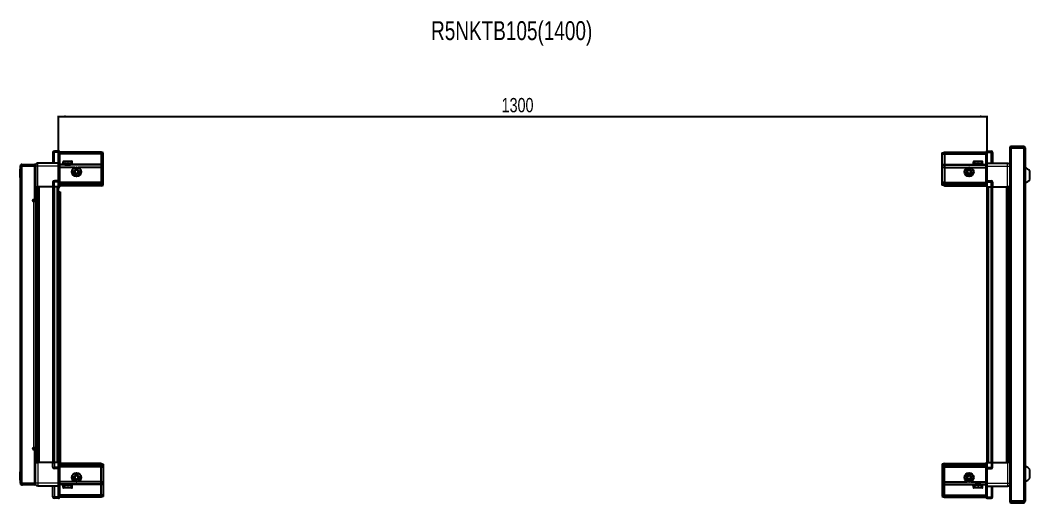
# Model space of a CAD drawing. Header units: millimetres. Extents: x 1415 to 5361, y -665 to 1603.
# Drawn here: x 2756 to 4169, y 927 to 1603 of the extents above; entities that cross this region are included whole.
import ezdxf

# ---------------------------------------------------------------- set-up
doc = ezdxf.new("R2010")
doc.units = ezdxf.units.MM
doc.layers.add('FORMAT', color=7, linetype='Continuous')
doc.styles.add('SLDTEXTSTYLE0', font='TXT', dxfattribs={"width": 0.75})
doc.dimstyles.new('SLDDIMSTYLE0', dxfattribs={"dimtxt": 20, "dimasz": 10, "dimexe": 0, "dimexo": 0.0625, "dimgap": 5, "dimtad": 2, "dimdec": 1, "dimrnd": 1e-09, "dimzin": 12, "dimdsep": 46, "dimtxsty": 'SLDTEXTSTYLE0', "dimsah": 1, "dimcen": 0.09, "dimadec": 0, "dimazin": 3, "dimtfac": 1, "dimtofl": 0, "dimtmove": 0, "dimatfit": 3, "dimfxl": 0, "dimfrac": 2, "dimtolj": 1, "dimtzin": 12, "dimarcsym": 0})

# ---------------------------------------------------------------- blocks, each defined once
blk = doc.blocks.new('_D_5')
at = {"layer": 'FORMAT'}
for p, q in [((2809.3, 1369.3), (2809.3, 1468.8)), ((2809.3, 1467.8), (4109.3, 1467.8)), ((4109.3, 1369.3), (4109.3, 1468.8))]:
    blk.add_line(p, q, dxfattribs=at)
for points in [[(2809.3, 1467.8), (2819.3, 1466.3), (2819.3, 1469.4)], [(4109.3, 1467.8), (4099.3, 1469.4), (4099.3, 1466.3)]]:
    blk.add_solid(points, dxfattribs=at)
at = {"layer": 'FORMAT', "insert": (3429.7, 1493.6), "char_height": 20, "attachment_point": 1, "style": 'SLDTEXTSTYLE0'}
blk.add_mtext('1300', dxfattribs=at)

msp = doc.modelspace()

# ---------------------------------------------------------------- linework, layer by layer
at = {"color": 7, "linetype": 'Continuous', "lineweight": 25}
for p, q in [((2801.43, 1417.32), (2801.43, 1402.32)), ((2809.43, 1419.32), (2803.43, 1419.32)), ((2809.43, 1419.32), (2809.76, 1419.32)), ((2809.43, 1419.32), (2809.43, 1417.32)), ((2809.43, 1402.52), (2809.43, 1417.32)), ((2809.43, 1402.52), (2809.43, 1417.32)), ((2810.63, 1418.82), (2809.76, 1419.32)), ((2810.63, 1417.32), (2810.63, 1418.82)), ((2868.93, 1417.82), (2810.63, 1417.82)), ((2810.63, 1417.32), (2810.63, 1402.52)), ((2868.93, 1415.32), (2810.63, 1415.32)), ((2868.93, 1417.82), (2868.93, 1415.32)), ((2871.93, 1417.02), (2868.93, 1417.82)), ((2868.93, 1415.32), (2868.93, 1400.82)), ((2871.93, 1415.17), (2868.93, 1415.32)), ((2871.93, 1415.17), (2871.93, 1417.02)), ((2871.93, 1400.82), (2871.93, 1415.17)), ((4046.63, 1417.02), (4049.63, 1417.82)), ((4046.63, 1415.17), (4046.63, 1417.02)), ((4046.63, 1415.17), (4049.63, 1415.32)), ((4046.63, 1400.82), (4046.63, 1415.17)), ((4049.63, 1417.82), (4049.63, 1415.32)), ((4049.63, 1417.82), (4107.93, 1417.82)), ((4049.63, 1415.32), (4049.63, 1400.82)), ((4049.63, 1415.32), (4107.93, 1415.32)), ((4108.79, 1419.32), (4107.93, 1418.82)), ((4108.79, 1419.32), (4107.93, 1418.82)), ((4107.93, 1418.82), (4107.93, 1417.32)), ((4107.93, 1402.52), (4107.93, 1417.32)), ((4109.13, 1419.32), (4108.79, 1419.32)), ((4109.13, 1419.32), (4108.79, 1419.32)), ((4109.13, 1417.32), (4109.13, 1419.32)), ((4109.13, 1419.32), (4109.13, 1419.32)), ((4109.13, 1419.32), (4115.13, 1419.32)), ((4109.13, 1417.32), (4109.13, 1402.52)), ((4117.13, 1417.32), (4117.13, 1402.32)), ((4141.13, 1423.72), (4141.13, 1411.32)), ((4142.63, 1423.72), (4142.63, 1411.32)), ((4143.13, 1410.82), (4143.13, 1423.72)), ((4143.13, 1423.72), (4160.53, 1423.72)), ((4160.53, 1425.82), (4143.23, 1425.82)), ((4160.53, 1424.32), (4143.23, 1424.32)), ((4160.53, 1424.32), (4160.53, 1425.82)), ((4160.53, 1423.72), (4162.63, 1423.72)), ((4162.63, 1423.72), (4162.63, 928.92)), ((2758.03, 1399.07), (2758.03, 1400.57)), ((2758.03, 1400.57), (2758.93, 1400.57)), ((2758.93, 1399.07), (2758.93, 1400.57)), ((2758.93, 1400.57), (2775.43, 1400.57)), ((2775.43, 1399.07), (2775.43, 1400.57)), ((2809.43, 1402.32), (2780.43, 1402.32)), ((2809.43, 1402.32), (2809.43, 1402.52)), ((2809.43, 1402.32), (2810.63, 1402.32)), ((2809.43, 1398.32), (2809.43, 1402.32)), ((2810.63, 1402.52), (2810.63, 1402.32)), ((2810.63, 1402.32), (2810.63, 1398.32)), ((2868.93, 1399.82), (2810.63, 1399.82)), ((2815.43, 1404.22), (2815.43, 1401.82)), ((2815.43, 1401.82), (2815.43, 1401.32)), ((2815.43, 1401.32), (2815.56, 1401.32)), ((2815.75, 1401.82), (2815.56, 1401.82)), ((2815.56, 1401.82), (2815.56, 1401.32)), ((2815.56, 1401.32), (2815.75, 1401.32)), ((2815.75, 1401.82), (2815.75, 1401.32)), ((2815.75, 1401.32), (2816.28, 1401.32)), ((2816.23, 1405.02), (2823.39, 1405.02)), ((2816.68, 1401.82), (2816.28, 1401.82)), ((2816.28, 1401.82), (2816.28, 1401.32)), ((2816.28, 1401.32), (2816.68, 1401.32)), ((2816.68, 1401.82), (2816.68, 1401.32)), ((2816.68, 1401.32), (2817.55, 1401.32)), ((2817.53, 1401.32), (2817.53, 1401.22)), ((2817.53, 1401.22), (2826.33, 1401.22)), ((2818.12, 1401.82), (2817.55, 1401.82)), ((2817.55, 1401.82), (2817.55, 1401.32)), ((2817.55, 1401.32), (2818.12, 1401.32)), ((2817.93, 1400.82), (2818.62, 1400.34)), ((2817.93, 1400.82), (2822.96, 1400.82)), ((2818.62, 1400.34), (2817.93, 1399.86)), ((2817.93, 1399.86), (2817.93, 1399.82)), ((2817.93, 1399.86), (2822.96, 1399.86)), ((2818.12, 1401.82), (2818.12, 1401.32)), ((2818.12, 1401.32), (2819.25, 1401.32)), ((2818.62, 1400.34), (2822.78, 1400.34)), ((2819.94, 1401.82), (2819.25, 1401.82)), ((2819.25, 1401.82), (2819.25, 1401.32)), ((2819.25, 1401.32), (2819.94, 1401.32)), ((2819.94, 1401.82), (2819.94, 1401.32)), ((2819.94, 1401.32), (2821.21, 1401.32)), ((2821.95, 1401.82), (2821.21, 1401.82)), ((2821.21, 1401.82), (2821.21, 1401.32)), ((2821.21, 1401.32), (2821.44, 1401.32)), ((2821.44, 1401.82), (2821.44, 1401.32)), ((2821.94, 1401.82), (2821.94, 1401.32)), ((2821.94, 1401.32), (2821.95, 1401.32)), ((2821.95, 1401.82), (2821.95, 1401.32)), ((2821.95, 1401.32), (2823.24, 1401.32)), ((2822.78, 1400.34), (2825.24, 1400.34)), ((2822.96, 1400.82), (2825.93, 1400.82)), ((2822.96, 1399.86), (2825.93, 1399.86)), ((2823.95, 1401.82), (2823.24, 1401.82)), ((2823.24, 1401.82), (2823.24, 1401.32)), ((2823.3, 1401.82), (2823.3, 1401.32)), ((2823.3, 1401.32), (2823.95, 1401.32)), ((2823.39, 1405.02), (2827.63, 1405.02)), ((2823.95, 1401.82), (2823.95, 1401.32)), ((2823.95, 1401.32), (2825.14, 1401.32)), ((2825.76, 1401.82), (2825.14, 1401.82)), ((2825.14, 1401.82), (2825.14, 1401.32)), ((2825.14, 1401.32), (2825.76, 1401.32)), ((2825.24, 1400.34), (2825.93, 1400.82)), ((2825.93, 1399.86), (2825.24, 1400.34)), ((2825.76, 1401.82), (2825.76, 1401.32)), ((2825.76, 1401.32), (2826.73, 1401.32)), ((2825.93, 1399.82), (2825.93, 1399.86)), ((2826.33, 1401.22), (2826.33, 1401.32)), ((2827.2, 1401.82), (2826.73, 1401.82)), ((2826.73, 1401.82), (2826.73, 1401.32)), ((2826.73, 1401.32), (2827.2, 1401.32)), ((2827.2, 1401.82), (2827.2, 1401.32)), ((2827.2, 1401.32), (2827.85, 1401.32)), ((2828.11, 1401.82), (2827.85, 1401.82)), ((2827.85, 1401.82), (2827.85, 1401.32)), ((2827.85, 1401.32), (2828.11, 1401.32)), ((2828.11, 1401.82), (2828.11, 1401.32)), ((2828.11, 1401.32), (2828.39, 1401.32)), ((2828.43, 1401.82), (2828.39, 1401.82)), ((2828.39, 1401.82), (2828.39, 1401.32)), ((2828.39, 1401.32), (2828.43, 1401.32)), ((2828.43, 1401.82), (2828.43, 1404.22)), ((2828.43, 1401.82), (2828.43, 1401.32)), ((2868.93, 1400.82), (2868.93, 1399.82)), ((2868.93, 1399.82), (2868.93, 1396.32)), ((2871.93, 1399.02), (2868.93, 1399.82)), ((2871.93, 1399.02), (2871.93, 1400.82)), ((4046.63, 1399.02), (4046.63, 1400.82)), ((4046.63, 1399.02), (4049.63, 1399.82)), ((4049.63, 1400.82), (4049.63, 1399.82)), ((4049.63, 1399.82), (4049.63, 1396.32)), ((4049.63, 1399.82), (4107.93, 1399.82)), ((4090.13, 1404.22), (4090.13, 1401.32)), ((4090.13, 1401.32), (4090.16, 1401.32)), ((4090.28, 1401.82), (4090.16, 1401.82)), ((4090.16, 1401.82), (4090.16, 1401.32)), ((4090.16, 1401.32), (4090.28, 1401.32)), ((4090.28, 1401.82), (4090.28, 1401.32)), ((4090.28, 1401.32), (4090.69, 1401.32)), ((4091.03, 1401.82), (4090.69, 1401.82)), ((4090.69, 1401.82), (4090.69, 1401.32)), ((4090.69, 1401.32), (4091.03, 1401.32)), ((4090.93, 1405.02), (4102.33, 1405.02)), ((4091.03, 1401.82), (4091.03, 1401.32)), ((4091.03, 1401.32), (4091.8, 1401.32)), ((4092.33, 1401.82), (4091.8, 1401.82)), ((4091.8, 1401.82), (4091.8, 1401.32)), ((4091.8, 1401.32), (4092.33, 1401.32)), ((4092.23, 1401.32), (4092.23, 1401.22)), ((4092.23, 1401.22), (4101.03, 1401.22)), ((4092.33, 1401.82), (4092.33, 1401.32)), ((4092.33, 1401.32), (4093.39, 1401.32)), ((4092.63, 1400.82), (4093.32, 1400.34)), ((4092.63, 1400.82), (4100.63, 1400.82)), ((4093.32, 1400.34), (4092.63, 1399.86)), ((4092.63, 1399.86), (4092.63, 1399.82)), ((4092.63, 1399.86), (4100.63, 1399.86)), ((4093.32, 1400.34), (4099.94, 1400.34)), ((4094.05, 1401.82), (4093.39, 1401.82)), ((4093.39, 1401.82), (4093.39, 1401.32)), ((4093.39, 1401.32), (4094.05, 1401.32)), ((4094.05, 1401.82), (4094.05, 1401.32)), ((4094.05, 1401.32), (4095.29, 1401.32)), ((4096.02, 1401.82), (4095.29, 1401.82)), ((4095.29, 1401.82), (4095.29, 1401.32)), ((4095.29, 1401.32), (4095.72, 1401.32)), ((4095.72, 1401.82), (4095.72, 1401.32)), ((4096.02, 1401.82), (4096.02, 1401.32)), ((4096.02, 1401.32), (4097.32, 1401.32)), ((4098.05, 1401.82), (4097.32, 1401.82)), ((4097.32, 1401.82), (4097.32, 1401.32)), ((4097.59, 1401.82), (4097.59, 1401.32)), ((4097.59, 1401.32), (4098.05, 1401.32)), ((4098.05, 1401.82), (4098.05, 1401.32)), ((4098.05, 1401.32), (4099.28, 1401.32)), ((4099.94, 1401.82), (4099.28, 1401.82)), ((4099.28, 1401.82), (4099.28, 1401.32)), ((4099.28, 1401.32), (4099.94, 1401.32)), ((4099.94, 1401.82), (4099.94, 1401.32)), ((4099.94, 1401.32), (4100.98, 1401.32)), ((4099.94, 1400.34), (4100.63, 1400.82)), ((4100.63, 1399.86), (4099.94, 1400.34)), ((4100.63, 1399.82), (4100.63, 1399.86)), ((4101.5, 1401.82), (4100.98, 1401.82)), ((4100.98, 1401.82), (4100.98, 1401.32)), ((4100.98, 1401.32), (4101.5, 1401.32)), ((4101.03, 1401.22), (4101.03, 1401.32)), ((4101.5, 1401.82), (4101.5, 1401.32)), ((4101.5, 1401.32), (4102.26, 1401.32)), ((4102.59, 1401.82), (4102.26, 1401.82)), ((4102.26, 1401.82), (4102.26, 1401.32)), ((4102.26, 1401.32), (4102.59, 1401.32)), ((4102.59, 1401.82), (4102.59, 1401.32)), ((4102.59, 1401.32), (4102.99, 1401.32)), ((4103.1, 1401.82), (4102.99, 1401.82)), ((4102.99, 1401.82), (4102.99, 1401.32)), ((4102.99, 1401.32), (4103.1, 1401.32)), ((4103.1, 1401.82), (4103.1, 1401.32)), ((4103.1, 1401.32), (4103.13, 1401.32)), ((4103.13, 1401.32), (4103.13, 1404.22)), ((4107.93, 1402.32), (4107.93, 1402.52)), ((4109.13, 1402.32), (4107.93, 1402.32)), ((4107.93, 1398.32), (4107.93, 1402.32)), ((4109.13, 1402.52), (4109.13, 1402.32)), ((4109.13, 1402.32), (4109.13, 1398.32)), ((4109.13, 1402.32), (4138.13, 1402.32)), ((4141.03, 1410.82), (4141.03, 941.82)), ((4141.03, 1410.82), (4143.13, 1410.82)), ((4141.13, 1411.32), (4142.63, 1411.32)), ((2755.93, 1393.96), (2755.63, 1393.96)), ((2755.63, 1382.39), (2755.63, 1393.96)), ((2757.43, 1398.47), (2755.93, 1398.47)), ((2755.93, 1397.97), (2755.93, 1398.47)), ((2755.93, 954.67), (2755.93, 1397.97)), ((2758.03, 1399.07), (2758.93, 1399.07)), ((2758.03, 1398.57), (2775.43, 1398.57)), ((2758.93, 1399.07), (2775.43, 1399.07)), ((2776.93, 1398.57), (2775.43, 1398.57)), ((2775.43, 1398.57), (2775.43, 1351.07)), ((2776.93, 1398.32), (2776.93, 1369.32)), ((2809.43, 1378.02), (2809.43, 1398.32)), ((2810.63, 1398.32), (2810.63, 1378.02)), ((2831.93, 1396.32), (2810.63, 1396.32)), ((2868.93, 1396.32), (2836.93, 1396.32)), ((2868.93, 1396.32), (2868.93, 1375.82)), ((2868.93, 1396.32), (2871.93, 1395.99)), ((2871.93, 1395.99), (2871.93, 1399.02)), ((2871.93, 1375.82), (2871.93, 1395.99)), ((4046.63, 1395.99), (4046.63, 1399.02)), ((4049.63, 1396.32), (4046.63, 1395.99)), ((4046.63, 1375.82), (4046.63, 1395.99)), ((4049.63, 1396.32), (4049.63, 1375.82)), ((4049.63, 1396.32), (4081.63, 1396.32)), ((4086.63, 1396.32), (4107.93, 1396.32)), ((4107.93, 1378.02), (4107.93, 1398.32)), ((4109.13, 1398.32), (4109.13, 1378.02)), ((4169.23, 1379.32), (4169.23, 1391.32)), ((2755.63, 1382.39), (2755.93, 1382.39)), ((2775.43, 1372.07), (2776.93, 1372.07)), ((2801.43, 1375.82), (2801.43, 1369.32)), ((2809.43, 1377.82), (2803.43, 1377.82)), ((2809.43, 1377.82), (2809.43, 1378.02)), ((2809.43, 1377.82), (2809.43, 1375.82)), ((2809.43, 1377.82), (2810.63, 1377.82)), ((2809.43, 1369.32), (2809.43, 1375.82)), ((2809.43, 1369.32), (2809.43, 1375.82)), ((2809.76, 1369.32), (2809.76, 1375.82)), ((2810.63, 1378.02), (2810.63, 1377.82)), ((2810.63, 1377.15), (2810.63, 1377.82)), ((2810.63, 1377.15), (2810.63, 1369.32)), ((2868.93, 1374.82), (2810.63, 1374.82)), ((2868.93, 1373.82), (2810.63, 1373.82)), ((2868.93, 1372.32), (2810.63, 1372.32)), ((2868.93, 1375.82), (2868.93, 1374.82)), ((2868.93, 1374.82), (2868.93, 1373.82)), ((2868.93, 1374.82), (2871.93, 1374.02)), ((2868.93, 1373.82), (2868.93, 1372.32)), ((2868.93, 1373.82), (2871.93, 1373.28)), ((2868.93, 1372.32), (2871.93, 1372.78)), ((2868.93, 1372.32), (2868.93, 1370.82)), ((2868.93, 1370.82), (2871.93, 1371.63)), ((2871.93, 1374.02), (2871.93, 1375.82)), ((2871.93, 1373.28), (2871.93, 1374.02)), ((2871.93, 1372.78), (2871.93, 1373.28)), ((2871.93, 1371.63), (2871.93, 1372.78)), ((4046.63, 1374.02), (4046.63, 1375.82)), ((4049.63, 1374.82), (4046.63, 1374.02)), ((4046.63, 1373.28), (4046.63, 1374.02)), ((4049.63, 1373.82), (4046.63, 1373.28)), ((4046.63, 1372.78), (4046.63, 1373.28)), ((4049.63, 1372.32), (4046.63, 1372.78)), ((4046.63, 1371.63), (4046.63, 1372.78)), ((4049.63, 1370.82), (4046.63, 1371.63)), ((4049.63, 1375.82), (4049.63, 1374.82)), ((4049.63, 1374.82), (4049.63, 1373.82)), ((4049.63, 1374.82), (4107.93, 1374.82)), ((4049.63, 1373.82), (4107.93, 1373.82)), ((4049.63, 1373.82), (4049.63, 1372.32)), ((4049.63, 1372.32), (4107.93, 1372.32)), ((4049.63, 1372.32), (4049.63, 1370.82)), ((4107.93, 1377.82), (4107.93, 1378.02)), ((4109.13, 1377.82), (4107.93, 1377.82)), ((4107.93, 1377.82), (4107.93, 1377.15)), ((4107.93, 1369.32), (4107.93, 1377.15)), ((4108.79, 1375.82), (4108.79, 1369.32)), ((4109.13, 1378.02), (4109.13, 1377.82)), ((4109.13, 1375.82), (4109.13, 1377.82)), ((4109.13, 1377.82), (4115.13, 1377.82)), ((4109.13, 1375.82), (4109.13, 1377.82)), ((4109.13, 1375.82), (4109.13, 1369.32)), ((4117.13, 1375.82), (4117.13, 1369.32)), ((2776.93, 1369.32), (2775.43, 1369.32)), ((2777.58, 983.32), (2777.58, 1369.32)), ((2779.37, 1369.32), (2779.37, 983.32)), ((2779.4, 1369.32), (2779.4, 983.32)), ((2801.43, 1369.32), (2780.43, 1369.32)), ((2801.43, 1369.32), (2803.43, 1369.32)), ((2802.08, 983.32), (2802.08, 1369.32)), ((2809.43, 1369.32), (2803.43, 1369.32)), ((2809.28, 983.32), (2809.28, 1369.32)), ((2809.28, 1362.32), (2811.78, 1362.32)), ((2809.43, 1369.32), (2809.76, 1369.32)), ((2809.43, 1369.32), (2809.43, 1369.32)), ((2810.63, 1369.32), (2809.76, 1369.32)), ((2809.76, 1369.32), (2809.76, 1369.32)), ((2868.93, 1370.82), (2810.63, 1370.82)), ((2811.78, 1362.32), (2811.78, 988.82)), ((4049.63, 1370.82), (4107.93, 1370.82)), ((4108.79, 1369.32), (4107.93, 1369.32)), ((4109.13, 1369.32), (4108.79, 1369.32)), ((4109.13, 1369.32), (4115.13, 1369.32)), ((4109.28, 1369.32), (4109.28, 983.32)), ((4117.13, 1369.32), (4115.13, 1369.32)), ((4116.48, 1369.32), (4116.48, 983.32)), ((4117.13, 1369.32), (4138.13, 1369.32)), ((4139.15, 983.32), (4139.15, 1369.32)), ((4139.18, 983.32), (4139.18, 1369.32)), ((4140.98, 1369.32), (4140.98, 983.32)), ((2775.43, 1351.07), (2774.08, 1351.07)), ((2774.08, 1349.07), (2774.83, 1349.07)), ((2774.83, 1349.07), (2776.93, 1349.07)), ((2776.93, 1349.07), (2776.93, 1003.57)), ((2774.83, 1003.57), (2774.08, 1003.57)), ((2774.08, 1001.57), (2775.43, 1001.57)), ((2776.93, 1003.57), (2774.83, 1003.57)), ((2775.43, 1001.57), (2775.43, 954.07)), ((2776.93, 983.32), (2775.43, 983.32)), ((2776.93, 980.57), (2775.43, 980.57)), ((2776.93, 954.32), (2776.93, 983.32)), ((2801.43, 983.32), (2780.43, 983.32)), ((2801.43, 976.82), (2801.43, 983.32)), ((2801.43, 983.32), (2803.43, 983.32)), ((2809.43, 983.32), (2803.43, 983.32)), ((2811.78, 988.82), (2809.28, 988.82)), ((2809.43, 983.32), (2809.76, 983.32)), ((2809.43, 976.82), (2809.43, 983.32)), ((2809.43, 976.82), (2809.43, 974.82)), ((2809.43, 976.82), (2809.43, 974.82)), ((2809.76, 976.82), (2809.76, 983.32)), ((2809.76, 983.32), (2810.63, 983.32)), ((2810.63, 983.32), (2810.63, 975.5)), ((2868.93, 981.82), (2810.63, 981.82)), ((2868.93, 980.32), (2810.63, 980.32)), ((2868.93, 978.82), (2810.63, 978.82)), ((2868.93, 977.82), (2810.63, 977.82)), ((2810.63, 974.82), (2810.63, 975.5)), ((2811.78, 988.82), (2811.78, 981.82)), ((2868.93, 980.32), (2868.93, 981.82)), ((2868.93, 981.82), (2871.93, 981.02)), ((2868.93, 978.82), (2868.93, 980.32)), ((2868.93, 980.32), (2871.93, 979.87)), ((2868.93, 978.82), (2871.93, 979.37)), ((2868.93, 977.82), (2868.93, 978.82)), ((2868.93, 977.82), (2871.93, 978.63)), ((2868.93, 976.82), (2868.93, 977.82)), ((2868.93, 956.32), (2868.93, 976.82)), ((2871.93, 981.02), (2871.93, 979.87)), ((2871.93, 979.87), (2871.93, 979.37)), ((2871.93, 979.37), (2871.93, 978.63)), ((2871.93, 978.63), (2871.93, 976.82)), ((2871.93, 976.82), (2871.93, 956.66)), ((4049.63, 981.82), (4046.63, 981.02)), ((4046.63, 981.02), (4046.63, 979.87)), ((4049.63, 980.32), (4046.63, 979.87)), ((4046.63, 979.87), (4046.63, 979.37)), ((4049.63, 978.82), (4046.63, 979.37)), ((4046.63, 979.37), (4046.63, 978.63)), ((4049.63, 977.82), (4046.63, 978.63)), ((4046.63, 978.63), (4046.63, 976.82)), ((4046.63, 976.82), (4046.63, 956.66)), ((4049.63, 980.32), (4049.63, 981.82)), ((4049.63, 981.82), (4107.93, 981.82)), ((4049.63, 980.32), (4107.93, 980.32)), ((4049.63, 978.82), (4049.63, 980.32)), ((4049.63, 978.82), (4107.93, 978.82)), ((4049.63, 977.82), (4049.63, 978.82)), ((4049.63, 977.82), (4107.93, 977.82)), ((4049.63, 976.82), (4049.63, 977.82)), ((4049.63, 956.32), (4049.63, 976.82)), ((4107.93, 975.5), (4107.93, 983.32)), ((4107.93, 983.32), (4108.79, 983.32)), ((4107.93, 975.5), (4107.93, 974.82)), ((4108.79, 983.32), (4108.79, 983.32)), ((4108.79, 983.32), (4108.79, 976.82)), ((4109.13, 983.32), (4108.79, 983.32)), ((4109.13, 983.32), (4109.13, 976.82)), ((4109.13, 983.32), (4109.13, 983.32)), ((4109.13, 983.32), (4109.13, 976.82)), ((4109.13, 983.32), (4115.13, 983.32)), ((4109.13, 974.82), (4109.13, 976.82)), ((4117.13, 983.32), (4115.13, 983.32)), ((4117.13, 976.82), (4117.13, 983.32)), ((4117.13, 983.32), (4138.13, 983.32)), ((2755.93, 970.26), (2755.63, 970.26)), ((2755.63, 960.58), (2755.63, 970.26)), ((2809.43, 974.82), (2803.43, 974.82)), ((2809.43, 974.82), (2810.63, 974.82)), ((2809.43, 974.62), (2809.43, 974.82)), ((2809.43, 954.32), (2809.43, 974.62)), ((2810.63, 974.82), (2810.63, 974.62)), ((2810.63, 974.62), (2810.63, 954.32)), ((4109.13, 974.82), (4107.93, 974.82)), ((4107.93, 974.62), (4107.93, 974.82)), ((4107.93, 954.32), (4107.93, 974.62)), ((4109.13, 974.82), (4109.13, 974.62)), ((4109.13, 974.82), (4115.13, 974.82)), ((4109.13, 974.62), (4109.13, 954.32)), ((4169.23, 961.32), (4169.23, 973.32)), ((2755.63, 958.69), (2755.63, 960.58)), ((2755.63, 958.69), (2755.93, 958.69)), ((2755.93, 954.17), (2755.93, 954.67)), ((2757.43, 954.17), (2755.93, 954.17)), ((2775.43, 954.07), (2758.03, 954.07)), ((2758.03, 953.57), (2758.03, 952.07)), ((2758.03, 953.57), (2758.93, 953.57)), ((2758.03, 952.07), (2758.93, 952.07)), ((2758.93, 953.57), (2758.93, 952.07)), ((2775.43, 953.57), (2758.93, 953.57)), ((2775.43, 952.07), (2758.93, 952.07)), ((2775.43, 954.07), (2776.93, 954.07)), ((2775.43, 953.57), (2775.43, 952.07)), ((2809.43, 950.32), (2780.43, 950.32)), ((2801.43, 935.32), (2801.43, 950.32)), ((2809.43, 950.32), (2809.43, 954.32)), ((2809.43, 950.32), (2810.63, 950.32)), ((2809.43, 950.12), (2809.43, 950.32)), ((2809.43, 935.32), (2809.43, 950.12)), ((2831.93, 956.32), (2810.63, 956.32)), ((2810.63, 954.32), (2810.63, 950.32)), ((2868.93, 952.82), (2810.63, 952.82)), ((2810.63, 950.32), (2810.63, 950.12)), ((2810.63, 950.12), (2810.63, 935.32)), ((2815.43, 951.32), (2815.43, 948.42)), ((2815.52, 951.32), (2815.43, 951.32)), ((2815.52, 950.82), (2815.52, 951.32)), ((2815.69, 951.32), (2815.52, 951.32)), ((2815.52, 950.82), (2815.69, 950.82)), ((2815.69, 950.82), (2815.69, 951.32)), ((2816.18, 951.32), (2815.69, 951.32)), ((2816.18, 950.82), (2816.18, 951.32)), ((2816.56, 951.32), (2816.18, 951.32)), ((2816.18, 950.82), (2816.56, 950.82)), ((2816.37, 947.62), (2816.23, 947.62)), ((2827.63, 947.62), (2816.37, 947.62)), ((2816.56, 950.82), (2816.56, 951.32)), ((2817.4, 951.32), (2816.56, 951.32)), ((2817.4, 950.82), (2817.4, 951.32)), ((2817.96, 951.32), (2817.4, 951.32)), ((2817.4, 950.82), (2817.96, 950.82)), ((2817.53, 951.42), (2817.53, 951.32)), ((2822.92, 951.42), (2817.53, 951.42)), ((2817.93, 952.82), (2817.93, 952.79)), ((2817.93, 952.79), (2818.62, 952.31)), ((2818.03, 952.79), (2817.93, 952.79)), ((2818.62, 952.31), (2817.93, 951.82)), ((2818.03, 951.82), (2817.93, 951.82)), ((2817.96, 950.82), (2817.96, 951.32)), ((2819.06, 951.32), (2817.96, 951.32)), ((2825.93, 952.79), (2818.03, 952.79)), ((2825.93, 951.82), (2818.03, 951.82)), ((2818.7, 952.31), (2818.62, 952.31)), ((2825.24, 952.31), (2818.7, 952.31)), ((2819.06, 950.82), (2819.06, 951.32)), ((2819.74, 951.32), (2819.06, 951.32)), ((2819.06, 950.82), (2819.74, 950.82)), ((2819.74, 950.82), (2819.74, 951.32)), ((2821, 951.32), (2819.74, 951.32)), ((2821, 950.82), (2821, 951.32)), ((2821.3, 951.32), (2821, 951.32)), ((2821, 950.82), (2821.74, 950.82)), ((2821.3, 950.82), (2821.3, 951.32)), ((2821.74, 950.82), (2821.74, 951.32)), ((2823.04, 951.32), (2821.74, 951.32)), ((2826.33, 951.42), (2822.92, 951.42)), ((2823.04, 950.82), (2823.04, 951.32)), ((2823.04, 950.82), (2823.76, 950.82)), ((2823.17, 950.82), (2823.17, 951.32)), ((2823.76, 951.32), (2823.17, 951.32)), ((2823.76, 950.82), (2823.76, 951.32)), ((2824.96, 951.32), (2823.76, 951.32)), ((2824.96, 950.82), (2824.96, 951.32)), ((2825.59, 951.32), (2824.96, 951.32)), ((2824.96, 950.82), (2825.59, 950.82)), ((2825.24, 952.31), (2825.93, 952.79)), ((2825.93, 951.82), (2825.24, 952.31)), ((2825.59, 950.82), (2825.59, 951.32)), ((2826.59, 951.32), (2825.59, 951.32)), ((2825.93, 952.79), (2825.93, 952.82)), ((2826.33, 951.32), (2826.33, 951.42)), ((2826.59, 950.82), (2826.59, 951.32)), ((2827.07, 951.32), (2826.59, 951.32)), ((2826.59, 950.82), (2827.07, 950.82)), ((2827.07, 950.82), (2827.07, 951.32)), ((2827.76, 951.32), (2827.07, 951.32)), ((2827.76, 950.82), (2827.76, 951.32)), ((2828.05, 951.32), (2827.76, 951.32)), ((2827.76, 950.82), (2828.05, 950.82)), ((2828.05, 950.82), (2828.05, 951.32)), ((2828.36, 951.32), (2828.05, 951.32)), ((2828.36, 950.82), (2828.36, 951.32)), ((2828.42, 951.32), (2828.36, 951.32)), ((2828.36, 950.82), (2828.42, 950.82)), ((2828.42, 950.82), (2828.42, 951.32)), ((2828.43, 951.32), (2828.42, 951.32)), ((2828.43, 948.42), (2828.43, 951.32)), ((2868.93, 956.32), (2836.93, 956.32)), ((2868.93, 956.32), (2871.93, 956.66)), ((2868.93, 952.82), (2868.93, 956.32)), ((2871.93, 953.63), (2868.93, 952.82)), ((2868.93, 951.82), (2868.93, 952.82)), ((2868.93, 937.32), (2868.93, 951.82)), ((2871.93, 956.66), (2871.93, 953.63)), ((2871.93, 953.63), (2871.93, 951.82)), ((2871.93, 951.82), (2871.93, 937.48)), ((4049.63, 956.32), (4046.63, 956.66)), ((4046.63, 956.66), (4046.63, 953.63)), ((4046.63, 953.63), (4049.63, 952.82)), ((4046.63, 953.63), (4046.63, 951.82)), ((4046.63, 951.82), (4046.63, 937.48)), ((4049.63, 956.32), (4081.63, 956.32)), ((4049.63, 952.82), (4049.63, 956.32)), ((4049.63, 952.82), (4107.93, 952.82)), ((4049.63, 951.82), (4049.63, 952.82)), ((4049.63, 937.32), (4049.63, 951.82)), ((4086.63, 956.32), (4107.93, 956.32)), ((4090.13, 951.32), (4090.13, 948.42)), ((4090.14, 951.32), (4090.13, 951.32)), ((4090.14, 950.82), (4090.14, 951.32)), ((4090.24, 951.32), (4090.14, 951.32)), ((4090.14, 950.82), (4090.24, 950.82)), ((4090.24, 950.82), (4090.24, 951.32)), ((4090.61, 951.32), (4090.24, 951.32)), ((4090.61, 950.82), (4090.61, 951.32)), ((4090.93, 951.32), (4090.61, 951.32)), ((4090.61, 950.82), (4090.93, 950.82)), ((4090.93, 950.82), (4090.93, 951.32)), ((4091.67, 951.32), (4090.93, 951.32)), ((4102.33, 947.62), (4090.93, 947.62)), ((4091.67, 950.82), (4091.67, 951.32)), ((4092.18, 951.32), (4091.67, 951.32)), ((4091.67, 950.82), (4092.18, 950.82)), ((4092.18, 950.82), (4092.18, 951.32)), ((4093.21, 951.32), (4092.18, 951.32)), ((4092.23, 951.42), (4092.23, 951.32)), ((4101.03, 951.42), (4092.23, 951.42)), ((4092.63, 952.82), (4092.63, 952.79)), ((4092.63, 952.79), (4093.32, 952.31)), ((4100.63, 952.79), (4092.63, 952.79)), ((4093.32, 952.31), (4092.63, 951.82)), ((4100.63, 951.82), (4092.63, 951.82)), ((4093.21, 950.82), (4093.21, 951.32)), ((4093.86, 951.32), (4093.21, 951.32)), ((4093.21, 950.82), (4093.86, 950.82)), ((4099.94, 952.31), (4093.32, 952.31)), ((4093.86, 950.82), (4093.86, 951.32)), ((4095.09, 951.32), (4093.86, 951.32)), ((4095.09, 950.82), (4095.09, 951.32)), ((4095.59, 951.32), (4095.09, 951.32)), ((4095.09, 950.82), (4095.82, 950.82)), ((4095.59, 950.82), (4095.59, 951.32)), ((4095.82, 950.82), (4095.82, 951.32)), ((4097.12, 951.32), (4095.82, 951.32)), ((4097.12, 950.82), (4097.12, 951.32)), ((4097.12, 950.82), (4097.85, 950.82)), ((4097.45, 950.82), (4097.45, 951.32)), ((4097.85, 951.32), (4097.45, 951.32)), ((4097.85, 950.82), (4097.85, 951.32)), ((4099.1, 951.32), (4097.85, 951.32)), ((4099.1, 950.82), (4099.1, 951.32)), ((4099.76, 951.32), (4099.1, 951.32)), ((4099.1, 950.82), (4099.76, 950.82)), ((4099.76, 950.82), (4099.76, 951.32)), ((4100.83, 951.32), (4099.76, 951.32)), ((4099.94, 952.31), (4100.63, 952.79)), ((4100.63, 951.82), (4099.94, 952.31)), ((4100.63, 952.79), (4100.63, 952.82)), ((4100.83, 950.82), (4100.83, 951.32)), ((4101.37, 951.32), (4100.83, 951.32)), ((4100.83, 950.82), (4101.37, 950.82)), ((4101.03, 951.32), (4101.03, 951.42)), ((4101.37, 950.82), (4101.37, 951.32)), ((4102.16, 951.32), (4101.37, 951.32)), ((4102.16, 950.82), (4102.16, 951.32)), ((4102.51, 951.32), (4102.16, 951.32)), ((4102.16, 950.82), (4102.51, 950.82)), ((4102.51, 950.82), (4102.51, 951.32)), ((4102.94, 951.32), (4102.51, 951.32)), ((4102.94, 950.82), (4102.94, 951.32)), ((4103.08, 951.32), (4102.94, 951.32)), ((4102.94, 950.82), (4103.08, 950.82)), ((4103.08, 950.82), (4103.08, 951.32)), ((4103.13, 951.32), (4103.08, 951.32)), ((4103.13, 948.42), (4103.13, 951.32)), ((4107.93, 950.32), (4107.93, 954.32)), ((4109.13, 950.32), (4107.93, 950.32)), ((4107.93, 950.12), (4107.93, 950.32)), ((4107.93, 935.32), (4107.93, 950.12)), ((4109.13, 954.32), (4109.13, 950.32)), ((4109.13, 950.32), (4109.13, 950.12)), ((4109.13, 950.32), (4138.13, 950.32)), ((4109.13, 950.12), (4109.13, 935.32)), ((4109.13, 950.12), (4109.13, 935.32)), ((4117.13, 935.32), (4117.13, 950.32)), ((2809.43, 933.32), (2803.43, 933.32)), ((2809.43, 935.32), (2809.43, 933.32)), ((2809.43, 933.32), (2809.76, 933.32)), ((2809.43, 933.32), (2809.43, 933.32)), ((2809.43, 933.32), (2809.76, 933.32)), ((2809.76, 933.32), (2810.63, 933.82)), ((2809.76, 933.32), (2810.63, 933.82)), ((2868.93, 937.32), (2810.63, 937.32)), ((2810.63, 933.82), (2810.63, 935.32)), ((2868.93, 934.82), (2810.63, 934.82)), ((2871.93, 937.48), (2868.93, 937.32)), ((2868.93, 934.82), (2868.93, 937.32)), ((2871.93, 935.63), (2868.93, 934.82)), ((2871.93, 937.48), (2871.93, 935.63)), ((4046.63, 937.48), (4049.63, 937.32)), ((4046.63, 937.48), (4046.63, 935.63)), ((4046.63, 935.63), (4049.63, 934.82)), ((4049.63, 937.32), (4107.93, 937.32)), ((4049.63, 934.82), (4049.63, 937.32)), ((4049.63, 934.82), (4107.93, 934.82)), ((4107.93, 935.32), (4107.93, 933.82)), ((4107.93, 933.82), (4108.79, 933.32)), ((4109.13, 933.32), (4108.79, 933.32)), ((4109.13, 933.32), (4109.13, 935.32)), ((4109.13, 933.32), (4115.13, 933.32)), ((4143.13, 941.82), (4141.03, 941.82)), ((4141.13, 941.32), (4141.13, 928.92)), ((4141.13, 941.32), (4142.63, 941.32)), ((4142.63, 941.32), (4142.63, 928.92)), ((4143.13, 928.92), (4143.13, 941.82)), ((4160.53, 928.92), (4143.13, 928.92)), ((4143.23, 928.32), (4160.53, 928.32)), ((4143.23, 926.82), (4160.53, 926.82)), ((4162.63, 928.92), (4160.53, 928.92)), ((4160.53, 928.32), (4160.53, 926.82))]:
    msp.add_line(p, q, dxfattribs=at)
at = {"color": 8, "linetype": 'Continuous', "lineweight": 18}
for p, q in [((2803.43, 1417.32), (2801.43, 1417.32)), ((2803.43, 1417.32), (2803.43, 1419.32)), ((2803.43, 1402.32), (2803.43, 1417.32)), ((2809.43, 1417.32), (2803.43, 1417.32)), ((2809.43, 1417.32), (2810.63, 1417.32)), ((4109.13, 1417.32), (4107.93, 1417.32)), ((4109.13, 1417.32), (4115.13, 1417.32)), ((4115.13, 1417.32), (4115.13, 1419.32)), ((4115.13, 1402.32), (4115.13, 1417.32)), ((4115.13, 1417.32), (4117.13, 1417.32)), ((4142.63, 1423.72), (4141.13, 1423.72)), ((4143.23, 1424.32), (4143.23, 1425.82)), ((4160.53, 1423.72), (4160.53, 928.92)), ((2809.43, 1402.52), (2810.63, 1402.52)), ((2817.93, 1400.82), (2810.63, 1400.82)), ((2815.43, 1404.22), (2823.6, 1404.22)), ((2823.6, 1404.22), (2828.43, 1404.22)), ((2868.93, 1400.82), (2825.93, 1400.82)), ((2871.93, 1400.82), (2868.93, 1400.82)), ((4046.63, 1400.82), (4049.63, 1400.82)), ((4049.63, 1400.82), (4092.63, 1400.82)), ((4090.13, 1404.22), (4103.13, 1404.22)), ((4100.63, 1400.82), (4107.93, 1400.82)), ((4107.93, 1402.52), (4109.13, 1402.52)), ((4143.13, 1410.82), (4143.13, 941.82)), ((2758.03, 1398.57), (2758.03, 954.07)), ((2780.43, 1369.32), (2780.43, 1398.32)), ((2809.43, 1398.32), (2780.43, 1398.32)), ((2809.43, 1398.32), (2810.63, 1398.32)), ((4109.13, 1398.32), (4107.93, 1398.32)), ((4109.13, 1398.32), (4138.13, 1398.32)), ((4138.13, 1369.32), (4138.13, 1398.32)), ((2801.43, 1375.82), (2803.43, 1375.82)), ((2803.43, 1375.82), (2803.43, 1377.82)), ((2803.43, 1369.32), (2803.43, 1375.82)), ((2809.43, 1375.82), (2803.43, 1375.82)), ((2809.43, 1378.02), (2810.63, 1378.02)), ((2809.43, 1375.82), (2809.76, 1375.82)), ((2868.93, 1375.82), (2810.63, 1375.82)), ((2868.93, 1375.82), (2871.93, 1375.82)), ((4049.63, 1375.82), (4046.63, 1375.82)), ((4049.63, 1375.82), (4107.93, 1375.82)), ((4107.93, 1378.02), (4109.13, 1378.02)), ((4109.13, 1375.82), (4108.79, 1375.82)), ((4109.13, 1375.82), (4115.13, 1375.82)), ((4115.13, 1375.82), (4115.13, 1377.82)), ((4115.13, 1369.32), (4115.13, 1375.82)), ((4117.13, 1375.82), (4115.13, 1375.82)), ((2776.93, 1349.07), (2776.93, 1369.32)), ((2778.16, 1369.32), (2778.16, 983.32)), ((2780.61, 983.32), (2780.61, 1369.32)), ((2782.02, 1369.32), (2782.02, 983.32)), ((2801.43, 983.32), (2801.43, 1369.32)), ((2804.08, 983.32), (2804.08, 1369.32)), ((2807.28, 983.32), (2807.28, 1369.32)), ((2809.43, 1369.32), (2809.76, 1369.32)), ((4111.28, 1369.32), (4111.28, 983.32)), ((4114.48, 1369.32), (4114.48, 983.32)), ((4117.13, 1369.32), (4117.13, 983.32)), ((4136.53, 983.32), (4136.53, 1369.32)), ((4137.94, 1369.32), (4137.94, 983.32)), ((4140.39, 983.32), (4140.39, 1369.32)), ((2774.83, 1003.57), (2774.83, 1349.07)), ((2776.93, 983.32), (2776.93, 1003.57)), ((2780.43, 983.32), (2780.43, 954.32)), ((2801.43, 976.82), (2803.43, 976.82)), ((2803.43, 983.32), (2803.43, 976.82)), ((2803.43, 976.82), (2803.43, 974.82)), ((2809.43, 976.82), (2803.43, 976.82)), ((2809.43, 976.82), (2809.76, 976.82)), ((2868.93, 976.82), (2810.63, 976.82)), ((2868.93, 976.82), (2871.93, 976.82)), ((4049.63, 976.82), (4046.63, 976.82)), ((4049.63, 976.82), (4107.93, 976.82)), ((4109.13, 983.32), (4108.79, 983.32)), ((4109.13, 976.82), (4108.79, 976.82)), ((4109.13, 976.82), (4115.13, 976.82)), ((4115.13, 983.32), (4115.13, 976.82)), ((4115.13, 976.82), (4115.13, 974.82)), ((4117.13, 976.82), (4115.13, 976.82)), ((4138.13, 983.32), (4138.13, 954.32)), ((2810.63, 974.62), (2809.43, 974.62)), ((4109.13, 974.62), (4107.93, 974.62)), ((2809.43, 954.32), (2780.43, 954.32)), ((2803.43, 950.32), (2803.43, 935.32)), ((2809.43, 954.32), (2810.63, 954.32)), ((2810.63, 950.12), (2809.43, 950.12)), ((2817.93, 951.82), (2810.63, 951.82)), ((2815.59, 948.42), (2815.43, 948.42)), ((2828.43, 948.42), (2815.59, 948.42)), ((2868.93, 951.82), (2825.93, 951.82)), ((2871.93, 951.82), (2868.93, 951.82)), ((4046.63, 951.82), (4049.63, 951.82)), ((4049.63, 951.82), (4092.63, 951.82)), ((4103.13, 948.42), (4090.13, 948.42)), ((4100.63, 951.82), (4107.93, 951.82)), ((4109.13, 954.32), (4107.93, 954.32)), ((4109.13, 950.12), (4107.93, 950.12)), ((4109.13, 954.32), (4138.13, 954.32)), ((4115.13, 950.32), (4115.13, 935.32)), ((2803.43, 935.32), (2801.43, 935.32)), ((2803.43, 935.32), (2803.43, 933.32)), ((2809.43, 935.32), (2803.43, 935.32)), ((2809.43, 935.32), (2810.63, 935.32)), ((4109.13, 935.32), (4107.93, 935.32)), ((4109.13, 935.32), (4115.13, 935.32)), ((4115.13, 935.32), (4117.13, 935.32)), ((4115.13, 935.32), (4115.13, 933.32)), ((4142.63, 928.92), (4141.13, 928.92)), ((4143.23, 928.32), (4143.23, 926.82))]:
    msp.add_line(p, q, dxfattribs=at)
at = {"color": 7, "linetype": 'Continuous', "lineweight": 25}
for centre, radius in [((2834.43, 1390.32), 6.5), ((2834.43, 1390.32), 3.46), ((4084.13, 1390.32), 6.5), ((4084.13, 1390.32), 3.46), ((2834.43, 962.32), 6.5), ((2834.43, 962.32), 3.46), ((4084.13, 962.32), 6.5), ((4084.13, 962.32), 3.46)]:
    msp.add_circle(centre, radius, dxfattribs=at)
at = {"color": 8, "linetype": 'Continuous', "lineweight": 18}
for centre in [(2834.43, 1390.32), (4084.13, 1390.32), (2834.43, 962.32), (4084.13, 962.32)]:
    msp.add_circle(centre, 5.7, dxfattribs=at)
at = {"color": 7, "linetype": 'Continuous', "lineweight": 25}
for centre, radius, start, end in [((2803.43, 1417.32), 2, 90, 180), ((4115.13, 1417.32), 2, 0, 90), ((4143.23, 1423.72), 2.1, 90, 180), ((4143.23, 1423.72), 0.6, 90, 180), ((4160.53, 1423.72), 2.1, 0, 90), ((4160.53, 1423.72), 0.6, 0, 90), ((2775.33, 1398.47), 2.1, 32.2369, 87.2706), ((2816.23, 1404.22), 0.8, 90, 180), ((2817.53, 1400.82), 0.4, 0, 90), ((2826.33, 1400.82), 0.4, 90, 180), ((2827.63, 1404.22), 0.8, 0, 90), ((4090.93, 1404.22), 0.8, 90, 180), ((4092.23, 1400.82), 0.4, 0, 90), ((4101.03, 1400.82), 0.4, 90, 180), ((4102.33, 1404.22), 0.8, 0, 90), ((2757.93, 1398.07), 0.5, 90, 117.7907), ((2775.33, 1398.47), 0.6, 9.59407, 90), ((2834.43, 1390.32), 2.5, 161.00659, 221.00659), ((2834.43, 1390.32), 2.5, 101.00659, 161.00659), ((2834.43, 1390.32), 2.5, 221.00659, 281.00659), ((2834.43, 1390.32), 2.5, 41.00659, 101.00659), ((2834.43, 1390.32), 2.5, 281.00659, 341.00659), ((2834.43, 1390.32), 2.5, 341.00659, 41.00659), ((4084.13, 1390.32), 2.5, 120.74103, 180.74103), ((4084.13, 1390.32), 2.5, 180.74103, 240.74103), ((4084.13, 1390.32), 2.5, 60.74103, 120.74103), ((4084.13, 1390.32), 2.5, 240.74103, 300.74103), ((4084.13, 1390.32), 2.5, 0.74103, 60.74103), ((4084.13, 1390.32), 2.5, 300.74103, 0.74103), ((4159.6, 1384.3), 11.91, 36.1266, 75.29965), ((2803.43, 1375.82), 2, 90, 180), ((4115.13, 1375.82), 2, 0, 90), ((4159.6, 1386.35), 11.91, 284.70035, 323.8734), ((2806.78, 1371.97), 5, 300, 346.70293), ((2774.08, 1350.07), 1, 90, 270), ((2774.08, 1002.57), 1, 90, 270), ((2803.43, 976.82), 2, 180, 270), ((4115.13, 976.82), 2, 270, 0), ((4159.6, 966.3), 11.91, 36.1266, 75.29965), ((2834.43, 962.32), 2.5, 127.98423, 187.98423), ((2834.43, 962.32), 2.5, 187.98423, 247.98423), ((2834.43, 962.32), 2.5, 67.98423, 127.98423), ((2834.43, 962.32), 2.5, 7.98423, 67.98423), ((2834.43, 962.32), 2.5, 307.98423, 7.98423), ((4084.13, 962.32), 2.5, 155.91157, 215.91157), ((4084.13, 962.32), 2.5, 95.91157, 155.91157), ((4084.13, 962.32), 2.5, 35.91157, 95.91157), ((4084.13, 962.32), 2.5, 275.91157, 335.91157), ((4084.13, 962.32), 2.5, 335.91157, 35.91157), ((4159.6, 968.35), 11.91, 284.70035, 323.8734), ((2757.93, 954.57), 0.5, 243.58436, 270), ((2775.33, 954.17), 0.6, 270, 350.40593), ((2775.33, 954.17), 2.1, 272.7294, 327.8305), ((2816.23, 948.42), 0.8, 180, 270), ((2817.53, 951.82), 0.4, 270, 0), ((2826.33, 951.82), 0.4, 180, 270), ((2827.63, 948.42), 0.8, 270, 0), ((2834.43, 962.32), 2.5, 247.98423, 307.98423), ((4084.13, 962.32), 2.5, 215.91157, 275.91157), ((4090.93, 948.42), 0.8, 180, 270), ((4092.23, 951.82), 0.4, 270, 0), ((4101.03, 951.82), 0.4, 180, 270), ((4102.33, 948.42), 0.8, 270, 0), ((2803.43, 935.32), 2, 180, 270), ((4115.13, 935.32), 2, 270, 0), ((4143.23, 928.92), 2.1, 180, 270), ((4143.23, 928.92), 0.6, 180, 270), ((4160.53, 928.92), 2.1, 270, 0), ((4160.53, 928.92), 0.6, 270, 0)]:
    msp.add_arc(centre, radius, start, end, dxfattribs=at)
for centre, start_param, end_param in [((2813.22, 1375.82), 2.4188584, 3.1415927), ((4105.33, 1375.82), 0, 0.7227342), ((2813.22, 976.82), 3.1415927, 3.8643269), ((4105.33, 976.82), 5.5604511, 6.2831853)]:
    msp.add_ellipse(centre, major_axis=(3.46, 0), ratio=0.5773503, start_param=start_param, end_param=end_param, dxfattribs=at)
for points, knots in [([(2758.03, 1400.57), (2757.77, 1400.55), (2757.28, 1400.49), (2756.64, 1400.1), (2756.17, 1399.54), (2755.95, 1398.96), (2755.93, 1398.6), (2755.93, 1398.47)], [0, 0, 0, 0, 0.2302553, 0.4485219, 0.6667858, 0.8850496, 1, 1, 1, 1]), ([(2780.43, 1402.32), (2779.99, 1402.28), (2779.31, 1402.2), (2778.49, 1401.77), (2777.93, 1401.32), (2777.48, 1400.76), (2777.04, 1399.94), (2776.97, 1399.26), (2776.93, 1398.82)], [0, 0, 0, 0, 0.2394568, 0.3683607, 0.5, 0.6316393, 0.7605432, 1, 1, 1, 1]), ([(4138.13, 1402.32), (4138.57, 1402.28), (4139.24, 1402.21), (4140.06, 1401.77), (4140.61, 1401.33), (4140.89, 1400.96), (4141.03, 1400.77)], [0, 0, 0, 0, 0.3842982, 0.5911726, 0.8024372, 1, 1, 1, 1]), ([(2755.93, 1397.97), (2755.95, 1398.02), (2756, 1398.11), (2756.4, 1398.24), (2756.95, 1398.37), (2757.53, 1398.48), (2757.9, 1398.55), (2758.03, 1398.57)], [0, 0, 0, 0, 0.23025534, 0.4485219, 0.6667858, 0.88504963, 1, 1, 1, 1]), ([(2776.93, 1398.82), (2776.93, 1398.82), (2776.93, 1398.8), (2776.93, 1398.69), (2776.93, 1398.52), (2776.93, 1398.39), (2776.93, 1398.32)], [0, 0, 0, 0, 0.2493943, 0.5003335, 0.7501667, 1, 1, 1, 1]), ([(2831.59, 1389.77), (2831.76, 1390.26), (2832.07, 1391.17), (2832.39, 1392.08), (2832.53, 1392.5)], [0, 0, 0, 0, 0.53468586, 1, 1, 1, 1]), ([(2833.49, 1387.59), (2833.26, 1387.85), (2832.72, 1388.48), (2832.07, 1389.23), (2831.67, 1389.68), (2831.59, 1389.77)], [0, 0, 0, 0, 0.3629006, 0.8668753, 1, 1, 1, 1]), ([(2832.53, 1392.5), (2833.04, 1392.6), (2833.98, 1392.78), (2834.93, 1392.97), (2835.37, 1393.05)], [0, 0, 0, 0, 0.5346859, 1, 1, 1, 1]), ([(2836.32, 1388.14), (2835.81, 1388.05), (2834.87, 1387.86), (2833.92, 1387.68), (2833.49, 1387.59)], [0, 0, 0, 0, 0.5346859, 1, 1, 1, 1]), ([(2835.37, 1393.05), (2835.45, 1392.96), (2835.84, 1392.51), (2836.49, 1391.76), (2837.03, 1391.13), (2837.26, 1390.87)], [0, 0, 0, 0, 0.1331247, 0.6370994, 1, 1, 1, 1]), ([(2837.26, 1390.87), (2837.09, 1390.39), (2836.78, 1389.47), (2836.47, 1388.57), (2836.32, 1388.14)], [0, 0, 0, 0, 0.5346859, 1, 1, 1, 1]), ([(4081.61, 1391.73), (4082.05, 1392), (4082.88, 1392.49), (4083.7, 1392.98), (4084.09, 1393.21)], [0, 0, 0, 0, 0.5346859, 1, 1, 1, 1]), ([(4081.64, 1388.85), (4081.64, 1388.97), (4081.64, 1389.57), (4081.62, 1390.57), (4081.61, 1391.39), (4081.61, 1391.73)], [0, 0, 0, 0, 0.1331247, 0.6370994, 1, 1, 1, 1]), ([(4084.16, 1387.44), (4083.71, 1387.69), (4082.87, 1388.16), (4082.03, 1388.63), (4081.64, 1388.85)], [0, 0, 0, 0, 0.53468586, 1, 1, 1, 1]), ([(4084.09, 1393.21), (4084.54, 1392.96), (4085.38, 1392.49), (4086.22, 1392.02), (4086.61, 1391.8)], [0, 0, 0, 0, 0.5346859, 1, 1, 1, 1]), ([(4086.64, 1388.91), (4086.2, 1388.65), (4085.37, 1388.16), (4084.55, 1387.67), (4084.16, 1387.44)], [0, 0, 0, 0, 0.53468586, 1, 1, 1, 1]), ([(4086.61, 1391.8), (4086.61, 1391.45), (4086.62, 1390.63), (4086.63, 1389.64), (4086.64, 1389.04), (4086.64, 1388.91)], [0, 0, 0, 0, 0.3629006, 0.8668753, 1, 1, 1, 1]), ([(2776.93, 1369.32), (2776.96, 1369.32), (2777.04, 1369.32), (2777.65, 1369.32), (2778.53, 1369.32), (2779.52, 1369.32), (2780.17, 1369.32), (2780.43, 1369.32)], [0, 0, 0, 0, 0.2146939, 0.4293877, 0.6440816, 0.8587754, 1, 1, 1, 1]), ([(4140.98, 1369.32), (4140.94, 1369.32), (4140.72, 1369.32), (4140, 1369.32), (4139.04, 1369.32), (4138.38, 1369.32), (4138.13, 1369.32)], [0, 0, 0, 0, 0.0717073, 0.4209791, 0.7702508, 1, 1, 1, 1]), ([(2776.93, 983.32), (2776.96, 983.32), (2777.04, 983.32), (2777.65, 983.32), (2778.53, 983.32), (2779.52, 983.32), (2780.17, 983.32), (2780.43, 983.32)], [0, 0, 0, 0, 0.2146939, 0.4293877, 0.6440816, 0.8587754, 1, 1, 1, 1]), ([(4140.98, 983.32), (4140.94, 983.32), (4140.72, 983.32), (4140, 983.32), (4139.04, 983.32), (4138.38, 983.32), (4138.13, 983.32)], [0, 0, 0, 0, 0.0717073, 0.4209791, 0.7702508, 1, 1, 1, 1]), ([(2831.75, 963.41), (2832.16, 963.72), (2832.92, 964.32), (2833.67, 964.91), (2834.02, 965.18)], [0, 0, 0, 0, 0.5346859, 1, 1, 1, 1]), ([(2832.15, 960.55), (2832.13, 960.67), (2832.05, 961.26), (2831.91, 962.25), (2831.8, 963.06), (2831.75, 963.41)], [0, 0, 0, 0, 0.1331247, 0.6370994, 1, 1, 1, 1]), ([(2834.02, 965.18), (2834.5, 964.99), (2835.4, 964.63), (2836.29, 964.27), (2836.7, 964.1)], [0, 0, 0, 0, 0.5346859, 1, 1, 1, 1]), ([(2836.7, 964.1), (2836.75, 963.76), (2836.86, 962.94), (2837, 961.96), (2837.08, 961.37), (2837.1, 961.24)], [0, 0, 0, 0, 0.3629006, 0.8668753, 1, 1, 1, 1]), ([(4081.25, 962.03), (4081.46, 962.5), (4081.86, 963.38), (4082.25, 964.25), (4082.43, 964.66)], [0, 0, 0, 0, 0.5346859, 1, 1, 1, 1]), ([(4082.95, 959.69), (4082.64, 960.11), (4082.08, 960.89), (4081.52, 961.66), (4081.25, 962.03)], [0, 0, 0, 0, 0.5346859, 1, 1, 1, 1]), ([(4082.43, 964.66), (4082.78, 964.7), (4083.59, 964.78), (4084.58, 964.88), (4085.18, 964.95), (4085.3, 964.96)], [0, 0, 0, 0, 0.3629006, 0.8668753, 1, 1, 1, 1]), ([(4085.3, 964.96), (4085.61, 964.54), (4086.17, 963.76), (4086.74, 962.98), (4087, 962.62)], [0, 0, 0, 0, 0.53468586, 1, 1, 1, 1]), ([(4087, 962.62), (4086.79, 962.15), (4086.39, 961.27), (4086, 960.39), (4085.82, 959.99)], [0, 0, 0, 0, 0.5346859, 1, 1, 1, 1]), ([(2758.03, 954.07), (2757.77, 954.12), (2757.28, 954.21), (2756.64, 954.34), (2756.17, 954.47), (2755.95, 954.58), (2755.93, 954.65), (2755.93, 954.67)], [0, 0, 0, 0, 0.2302553, 0.4485219, 0.6667858, 0.8850496, 1, 1, 1, 1]), ([(2755.93, 954.17), (2755.95, 953.92), (2756, 953.43), (2756.4, 952.79), (2756.95, 952.32), (2757.53, 952.1), (2757.9, 952.08), (2758.03, 952.07)], [0, 0, 0, 0, 0.2302553, 0.4485219, 0.6667858, 0.8850496, 1, 1, 1, 1]), ([(2776.93, 953.82), (2776.93, 953.83), (2776.93, 953.84), (2776.93, 953.96), (2776.93, 954.13), (2776.93, 954.26), (2776.93, 954.32)], [0, 0, 0, 0, 0.2493943, 0.5003335, 0.7501667, 1, 1, 1, 1]), ([(2780.43, 950.32), (2779.99, 950.37), (2779.31, 950.44), (2778.49, 950.88), (2777.93, 951.33), (2777.48, 951.89), (2777.04, 952.71), (2776.97, 953.38), (2776.93, 953.82)], [0, 0, 0, 0, 0.2394568, 0.3683607, 0.5, 0.6316393, 0.7605432, 1, 1, 1, 1]), ([(2834.83, 959.46), (2834.35, 959.66), (2833.45, 960.02), (2832.56, 960.38), (2832.15, 960.55)], [0, 0, 0, 0, 0.53468586, 1, 1, 1, 1]), ([(2837.1, 961.24), (2836.7, 960.92), (2835.94, 960.33), (2835.18, 959.74), (2834.83, 959.46)], [0, 0, 0, 0, 0.53468586, 1, 1, 1, 1]), ([(4085.82, 959.99), (4085.69, 959.97), (4085.1, 959.91), (4084.11, 959.81), (4083.29, 959.72), (4082.95, 959.69)], [0, 0, 0, 0, 0.1331247, 0.6370994, 1, 1, 1, 1]), ([(4138.13, 950.32), (4138.57, 950.37), (4139.24, 950.44), (4140.06, 950.88), (4140.61, 951.32), (4140.89, 951.69), (4141.03, 951.87)], [0, 0, 0, 0, 0.38429816, 0.59117259, 0.8024372, 1, 1, 1, 1])]:
    msp.add_open_spline(points, degree=3, knots=knots, dxfattribs=at)
at = {"color": 8, "linetype": 'Continuous', "lineweight": 18}
for points in [[(2780.43, 1398.32), (2780.43, 1398.85), (2780.43, 1399.9), (2780.43, 1401.22), (2780.43, 1402.14), (2780.43, 1402.26), (2780.43, 1402.32)], [(4138.13, 1398.32), (4138.13, 1398.85), (4138.13, 1399.9), (4138.13, 1401.22), (4138.13, 1402.14), (4138.13, 1402.26), (4138.13, 1402.32)], [(2780.43, 954.32), (2780.43, 953.8), (2780.43, 952.75), (2780.43, 951.43), (2780.43, 950.5), (2780.43, 950.38), (2780.43, 950.32)], [(4138.13, 954.32), (4138.13, 953.8), (4138.13, 952.75), (4138.13, 951.43), (4138.13, 950.5), (4138.13, 950.38), (4138.13, 950.32)]]:
    msp.add_open_spline(points, degree=3, dxfattribs=at)
at = {"color": 7, "linetype": 'Continuous', "lineweight": 25}
for points in [[(2758.03, 1399.07), (2757.95, 1399.06), (2757.79, 1399.05), (2757.59, 1398.91), (2757.45, 1398.71), (2757.43, 1398.55), (2757.43, 1398.47)], [(2757.43, 954.17), (2757.43, 954.09), (2757.45, 953.94), (2757.59, 953.74), (2757.79, 953.6), (2757.95, 953.58), (2758.03, 953.57)]]:
    msp.add_open_spline(points, degree=3, dxfattribs=at)
at = {"color": 8, "linetype": 'Continuous', "lineweight": 18}
for points, knots in [([(2780.43, 1398.32), (2779.99, 1398.32), (2779.31, 1398.32), (2778.49, 1398.32), (2777.93, 1398.32), (2777.48, 1398.32), (2777.04, 1398.32), (2776.97, 1398.32), (2776.93, 1398.32)], [0, 0, 0, 0, 0.2394568, 0.3683607, 0.5, 0.6316393, 0.7605432, 1, 1, 1, 1]), ([(4138.13, 1398.32), (4138.57, 1398.32), (4139.24, 1398.32), (4140.06, 1398.32), (4140.61, 1398.32), (4140.89, 1398.32), (4141.03, 1398.32)], [0, 0, 0, 0, 0.3842982, 0.5911726, 0.8024372, 1, 1, 1, 1]), ([(2780.43, 954.32), (2779.99, 954.32), (2779.31, 954.32), (2778.49, 954.32), (2777.93, 954.32), (2777.48, 954.32), (2777.04, 954.32), (2776.97, 954.32), (2776.93, 954.32)], [0, 0, 0, 0, 0.2394568, 0.3683607, 0.5, 0.6316393, 0.7605432, 1, 1, 1, 1]), ([(4138.13, 954.32), (4138.57, 954.32), (4139.24, 954.32), (4140.06, 954.32), (4140.61, 954.32), (4140.89, 954.32), (4141.03, 954.32)], [0, 0, 0, 0, 0.38429816, 0.59117259, 0.8024372, 1, 1, 1, 1])]:
    msp.add_open_spline(points, degree=3, knots=knots, dxfattribs=at)

# ---------------------------------------------------------------- texts
at = {"layer": 'FORMAT', "insert": (3330.94, 1601.11), "char_height": 26.4583, "attachment_point": 1, "style": 'SLDTEXTSTYLE0'}
msp.add_mtext('R5NKTB105(1400)', dxfattribs=at)

# ---------------------------------------------------------------- dimensions: what is measured, and where the dimension line sits
at = {"layer": 'FORMAT'}
dim = msp.add_linear_dim(base=(4109.28, 1467.82), p1=(2809.28, 1369.32), p2=(4109.28, 1369.32), angle=0, dimstyle='SLDDIMSTYLE0', dxfattribs=at)
dim.commit()
dim.dimension.update_dxf_attribs({"geometry": '_D_5', "text_midpoint": (3459.28, 1467.82), "dimtype": 160})

doc.saveas('drawing.dxf')
